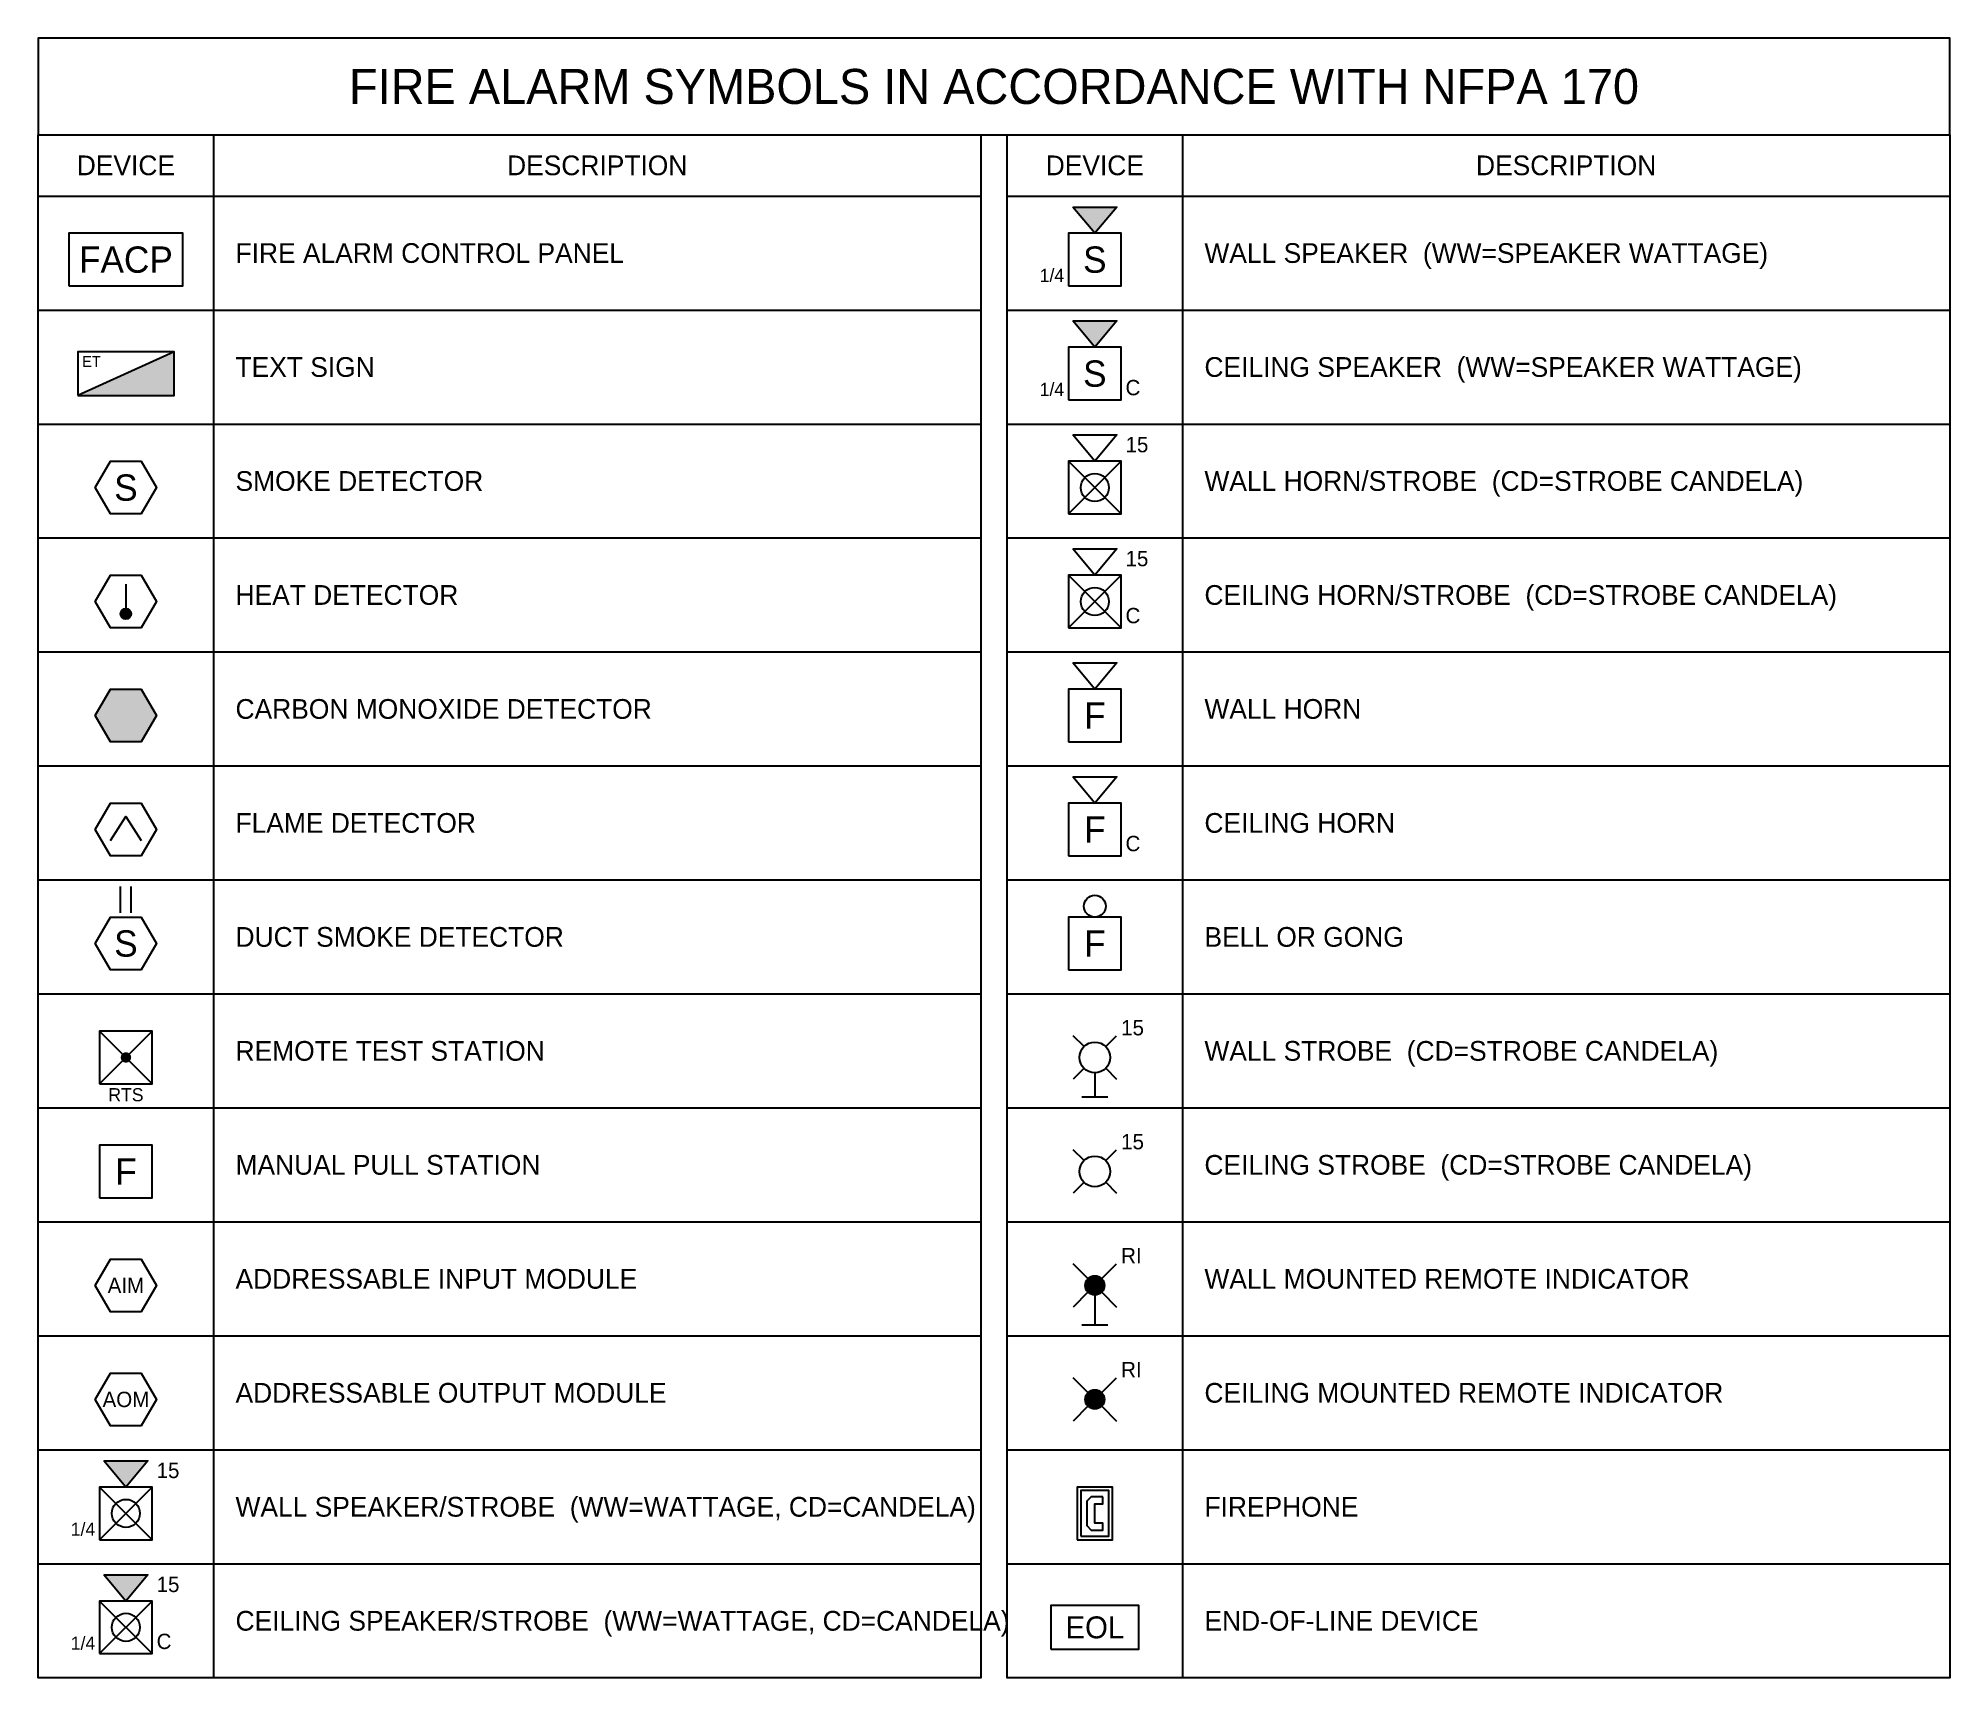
# Model space of a CAD drawing. Header units: inches. Extents: x 0 to 436, y -352 to 22.
import ezdxf
from ezdxf.enums import TextEntityAlignment as Align

# ---------------------------------------------------------------- set-up
doc = ezdxf.new("R2010")
doc.units = ezdxf.units.IN
for name, color, linetype in [('FA-DEVICES', 1, 'Continuous'), ('FA-LEGEND', 7, 'Continuous'), ('FA-LEGEND-TEXT', 7, 'Continuous')]:
    doc.layers.add(name, color=color, linetype=linetype)

# ---------------------------------------------------------------- blocks, each defined once
blk = doc.blocks.new('FA-FACP')
blk.add_lwpolyline([(-13, -6), (13, -6), (13, 6), (-13, 6)], close=True)
blk.add_text('FACP', height=6).set_placement((0, 0), align=Align.MIDDLE_CENTER)
blk = doc.blocks.new('FA-TEXT-SIGN')
blk.add_hatch(color=256).paths.add_polyline_path([(-11, -5), (11, -5), (11, 5)])
for points in [[(-11, -5), (11, -5), (11, 5), (-11, 5)], [(-11, -5), (11, -5), (11, 5)]]:
    blk.add_lwpolyline(points, close=True)
blk.add_text('ET', height=2.5).set_placement((-10, 4), align=Align.TOP_LEFT)
blk = doc.blocks.new('FA-SMOKE')
blk.add_lwpolyline([(-7, 0), (-3.5, 6), (3.5, 6), (7, 0), (3.5, -6), (-3.5, -6)], close=True)
blk.add_text('S', height=6).set_placement((0, 0), align=Align.MIDDLE_CENTER)
blk.add_attdef('ADDR', text='', height=3).set_placement((7.5, -6), align=Align.TOP_LEFT)
blk = doc.blocks.new('FA-HEAT')
h = blk.add_hatch(color=256)
edge = h.paths.add_edge_path()
edge.add_arc((0, -2.8), 1.2, 0, 360)
blk.add_line((0, 4), (0, -2))
blk.add_lwpolyline([(-7, 0), (-3.5, 6), (3.5, 6), (7, 0), (3.5, -6), (-3.5, -6)], close=True)
blk.add_circle((0, -2.8), 1.2)
blk.add_attdef('ADDR', text='', height=3).set_placement((7.5, -6), align=Align.TOP_LEFT)
blk = doc.blocks.new('FA-CO')
blk.add_hatch(color=256).paths.add_polyline_path([(-7, 0), (-3.5, 6), (3.5, 6), (7, 0), (3.5, -6), (-3.5, -6)])
blk.add_lwpolyline([(-7, 0), (-3.5, 6), (3.5, 6), (7, 0), (3.5, -6), (-3.5, -6)], close=True)
blk.add_attdef('ADDR', text='', height=3).set_placement((7.5, -6), align=Align.TOP_LEFT)
blk = doc.blocks.new('FA-FLAME')
blk.add_lwpolyline([(-7, 0), (-3.5, 6), (3.5, 6), (7, 0), (3.5, -6), (-3.5, -6)], close=True)
blk.add_lwpolyline([(-3.5, -2.5), (0, 3), (3.5, -2.5)])
blk.add_attdef('ADDR', text='', height=3).set_placement((7.5, -6), align=Align.TOP_LEFT)
blk = doc.blocks.new('FA-DUCT-SMOKE')
for p, q in [((-1.2, 7), (-1.2, 13)), ((1.2, 7), (1.2, 13))]:
    blk.add_line(p, q)
blk.add_lwpolyline([(-7, 0), (-3.5, 6), (3.5, 6), (7, 0), (3.5, -6), (-3.5, -6)], close=True)
blk.add_text('S', height=6).set_placement((0, 0), align=Align.MIDDLE_CENTER)
blk.add_attdef('ADDR', text='', height=3).set_placement((7.5, -6), align=Align.TOP_LEFT)
blk = doc.blocks.new('FA-RTS')
h = blk.add_hatch(color=256)
edge = h.paths.add_edge_path()
edge.add_arc((0, 0), 1.2, 0, 360)
for p, q in [((-6, -6), (6, 6)), ((-6, 6), (6, -6))]:
    blk.add_line(p, q)
blk.add_lwpolyline([(-6, -6), (6, -6), (6, 6), (-6, 6)], close=True)
blk.add_text('RTS', height=3).set_placement((0, -7), align=Align.TOP_CENTER)
blk = doc.blocks.new('FA-PULL')
blk.add_lwpolyline([(-6, -6), (6, -6), (6, 6), (-6, 6)], close=True)
blk.add_text('F', height=6).set_placement((0, 0), align=Align.MIDDLE_CENTER)
blk.add_attdef('ADDR', text='', height=3).set_placement((7.5, -6), align=Align.TOP_LEFT)
blk = doc.blocks.new('FA-AIM')
blk.add_lwpolyline([(-7, 0), (-3.5, 6), (3.5, 6), (7, 0), (3.5, -6), (-3.5, -6)], close=True)
blk.add_text('AIM', height=3.5).set_placement((0, 0), align=Align.MIDDLE_CENTER)
blk.add_attdef('ADDR', text='', height=3).set_placement((7.5, -6), align=Align.TOP_LEFT)
blk = doc.blocks.new('FA-AOM')
blk.add_lwpolyline([(-7, 0), (-3.5, 6), (3.5, 6), (7, 0), (3.5, -6), (-3.5, -6)], close=True)
blk.add_text('AOM', height=3.5).set_placement((0, 0), align=Align.MIDDLE_CENTER)
blk.add_attdef('ADDR', text='', height=3).set_placement((7.5, -6), align=Align.TOP_LEFT)
blk = doc.blocks.new('FA-SPK-STROBE-WALL')
blk.add_hatch(color=256).paths.add_polyline_path([(-5, 12), (5, 12), (0, 6)])
for p, q in [((-6, -6), (6, 6)), ((-6, 6), (6, -6))]:
    blk.add_line(p, q)
for points in [[(-5, 12), (5, 12), (0, 6)], [(-6, -6), (6, -6), (6, 6), (-6, 6)]]:
    blk.add_lwpolyline(points, close=True)
blk.add_circle((0, 0), 3.2)
blk.add_attdef('CD', text='', height=3.5).set_placement((7, 7), align=Align.BOTTOM_LEFT)
blk.add_attdef('WW', text='', height=3).set_placement((-7, -6), align=Align.BOTTOM_RIGHT)
blk = doc.blocks.new('FA-SPK-STROBE-CLG')
blk.add_hatch(color=256).paths.add_polyline_path([(-5, 12), (5, 12), (0, 6)])
for p, q in [((-6, -6), (6, 6)), ((-6, 6), (6, -6))]:
    blk.add_line(p, q)
for points in [[(-5, 12), (5, 12), (0, 6)], [(-6, -6), (6, -6), (6, 6), (-6, 6)]]:
    blk.add_lwpolyline(points, close=True)
blk.add_circle((0, 0), 3.2)
blk.add_text('C', height=3.5).set_placement((7, -6), align=Align.BOTTOM_LEFT)
blk.add_attdef('CD', text='', height=3.5).set_placement((7, 7), align=Align.BOTTOM_LEFT)
blk.add_attdef('WW', text='', height=3).set_placement((-7, -6), align=Align.BOTTOM_RIGHT)
blk = doc.blocks.new('FA-SPK-WALL')
blk.add_hatch(color=256).paths.add_polyline_path([(-5, 12), (5, 12), (0, 6)])
for points in [[(-5, 12), (5, 12), (0, 6)], [(-6, -6), (6, -6), (6, 6), (-6, 6)]]:
    blk.add_lwpolyline(points, close=True)
blk.add_text('S', height=6).set_placement((0, 0), align=Align.MIDDLE_CENTER)
blk.add_attdef('WW', text='', height=3).set_placement((-7, -6), align=Align.BOTTOM_RIGHT)
blk = doc.blocks.new('FA-SPK-CLG')
blk.add_hatch(color=256).paths.add_polyline_path([(-5, 12), (5, 12), (0, 6)])
for points in [[(-5, 12), (5, 12), (0, 6)], [(-6, -6), (6, -6), (6, 6), (-6, 6)]]:
    blk.add_lwpolyline(points, close=True)
blk.add_text('S', height=6).set_placement((0, 0), align=Align.MIDDLE_CENTER)
blk.add_text('C', height=3.5).set_placement((7, -6), align=Align.BOTTOM_LEFT)
blk.add_attdef('WW', text='', height=3).set_placement((-7, -6), align=Align.BOTTOM_RIGHT)
blk = doc.blocks.new('FA-HORN-STROBE-WALL')
for p, q in [((-6, -6), (6, 6)), ((-6, 6), (6, -6))]:
    blk.add_line(p, q)
for points in [[(-5, 12), (5, 12), (0, 6)], [(-6, -6), (6, -6), (6, 6), (-6, 6)]]:
    blk.add_lwpolyline(points, close=True)
blk.add_circle((0, 0), 3.2)
blk.add_attdef('CD', text='', height=3.5).set_placement((7, 7), align=Align.BOTTOM_LEFT)
blk = doc.blocks.new('FA-HORN-STROBE-CLG')
for p, q in [((-6, -6), (6, 6)), ((-6, 6), (6, -6))]:
    blk.add_line(p, q)
for points in [[(-5, 12), (5, 12), (0, 6)], [(-6, -6), (6, -6), (6, 6), (-6, 6)]]:
    blk.add_lwpolyline(points, close=True)
blk.add_circle((0, 0), 3.2)
blk.add_text('C', height=3.5).set_placement((7, -6), align=Align.BOTTOM_LEFT)
blk.add_attdef('CD', text='', height=3.5).set_placement((7, 7), align=Align.BOTTOM_LEFT)
blk = doc.blocks.new('FA-HORN-WALL')
for points in [[(-5, 12), (5, 12), (0, 6)], [(-6, -6), (6, -6), (6, 6), (-6, 6)]]:
    blk.add_lwpolyline(points, close=True)
blk.add_text('F', height=6).set_placement((0, 0), align=Align.MIDDLE_CENTER)
blk = doc.blocks.new('FA-HORN-CLG')
for points in [[(-5, 12), (5, 12), (0, 6)], [(-6, -6), (6, -6), (6, 6), (-6, 6)]]:
    blk.add_lwpolyline(points, close=True)
blk.add_text('F', height=6).set_placement((0, 0), align=Align.MIDDLE_CENTER)
blk.add_text('C', height=3.5).set_placement((7, -6), align=Align.BOTTOM_LEFT)
blk = doc.blocks.new('FA-BELL')
blk.add_lwpolyline([(-6, -6), (6, -6), (6, 6), (-6, 6)], close=True)
blk.add_circle((0, 8.5), 2.5)
blk.add_text('F', height=6).set_placement((0, 0), align=Align.MIDDLE_CENTER)
blk = doc.blocks.new('FA-STROBE-WALL')
for p, q in [((-2.47, 2.47), (-4.95, 4.95)), ((2.47, 2.47), (4.95, 4.95)), ((-2.47, -2.47), (-4.95, -4.95)), ((0, -3.5), (0, -9)), ((2.47, -2.47), (4.95, -4.95)), ((-3, -9), (3, -9))]:
    blk.add_line(p, q)
blk.add_circle((0, 0), 3.5)
blk.add_attdef('CD', text='', height=3.5).set_placement((6, 4), align=Align.BOTTOM_LEFT)
blk = doc.blocks.new('FA-STROBE-CLG')
for p, q in [((-2.47, 2.47), (-4.95, 4.95)), ((2.47, 2.47), (4.95, 4.95)), ((-2.47, -2.47), (-4.95, -4.95)), ((2.47, -2.47), (4.95, -4.95))]:
    blk.add_line(p, q)
blk.add_circle((0, 0), 3.5)
blk.add_attdef('CD', text='', height=3.5).set_placement((6, 4), align=Align.BOTTOM_LEFT)
blk = doc.blocks.new('FA-RI-WALL')
h = blk.add_hatch(color=256)
edge = h.paths.add_edge_path()
edge.add_arc((0, 0), 2.2, 0, 360)
for p, q in [((-1.56, 1.56), (-4.95, 4.95)), ((1.56, 1.56), (4.95, 4.95)), ((-1.56, -1.56), (-4.95, -4.95)), ((0, -2.2), (0, -9)), ((1.56, -1.56), (4.95, -4.95)), ((-3, -9), (3, -9))]:
    blk.add_line(p, q)
blk.add_circle((0, 0), 2.2)
blk.add_text('RI', height=3.5).set_placement((6, 4), align=Align.BOTTOM_LEFT)
blk = doc.blocks.new('FA-RI-CLG')
h = blk.add_hatch(color=256)
edge = h.paths.add_edge_path()
edge.add_arc((0, 0), 2.2, 0, 360)
for p, q in [((-1.56, 1.56), (-4.95, 4.95)), ((1.56, 1.56), (4.95, 4.95)), ((-1.56, -1.56), (-4.95, -4.95)), ((1.56, -1.56), (4.95, -4.95))]:
    blk.add_line(p, q)
blk.add_circle((0, 0), 2.2)
blk.add_text('RI', height=3.5).set_placement((6, 4), align=Align.BOTTOM_LEFT)
blk = doc.blocks.new('FA-FIREPHONE')
for points in [[(-4, -6), (4, -6), (4, 6), (-4, 6)], [(-3.2, -5.2), (3.2, -5.2), (3.2, 5.2), (-3.2, 5.2)], [(1.8, 3.8), (-0.8, 3.8), (-1.8, 2.8), (-1.8, -2.8), (-0.8, -3.8), (1.8, -3.8), (1.8, -2.2), (0, -2.2), (0, 2.2), (1.8, 2.2)]]:
    blk.add_lwpolyline(points, close=True)
blk = doc.blocks.new('FA-EOL')
blk.add_lwpolyline([(-10, -5), (10, -5), (10, 5), (-10, 5)], close=True)
blk.add_text('EOL', height=5).set_placement((0, 0), align=Align.MIDDLE_CENTER)

msp = doc.modelspace()

# ---------------------------------------------------------------- linework, layer by layer
at = {"layer": 'FA-LEGEND'}
for p, q in [((40, 0), (40, -352)), ((261, 0), (261, -352)), ((0, -14), (215, -14)), ((221, -14), (436, -14)), ((0, -40), (215, -40)), ((221, -40), (436, -40)), ((0, -66), (215, -66)), ((221, -66), (436, -66)), ((0, -92), (215, -92)), ((221, -92), (436, -92)), ((0, -118), (215, -118)), ((221, -118), (436, -118)), ((0, -144), (215, -144)), ((221, -144), (436, -144)), ((0, -170), (215, -170)), ((221, -170), (436, -170)), ((0, -196), (215, -196)), ((221, -196), (436, -196)), ((0, -222), (215, -222)), ((221, -222), (436, -222)), ((0, -248), (215, -248)), ((221, -248), (436, -248)), ((0, -274), (215, -274)), ((221, -274), (436, -274)), ((0, -300), (215, -300)), ((221, -300), (436, -300)), ((0, -326), (215, -326)), ((221, -326), (436, -326))]:
    msp.add_line(p, q, dxfattribs=at)
for points in [[(0, 0), (436, 0), (436, 22), (0, 22)], [(0, 0), (215, 0), (215, -352), (0, -352)], [(221, 0), (436, 0), (436, -352), (221, -352)]]:
    msp.add_lwpolyline(points, close=True, dxfattribs=at)

# ---------------------------------------------------------------- block references
at = {"layer": 'FA-DEVICES'}
for name, p, values in [('FA-SPK-WALL', (241, -28.5), {'WW': '1/4'}), ('FA-SPK-CLG', (241, -54.5), {'WW': '1/4'}), ('FA-HORN-STROBE-WALL', (241, -80.5), {'CD': '15'}), ('FA-HORN-STROBE-CLG', (241, -106.5), {'CD': '15'}), ('FA-STROBE-WALL', (241, -210.5), {'CD': '15'}), ('FA-STROBE-CLG', (241, -236.5), {'CD': '15'}), ('FA-SPK-STROBE-WALL', (20, -314.5), {'CD': '15', 'WW': '1/4'}), ('FA-SPK-STROBE-CLG', (20, -340.5), {'CD': '15', 'WW': '1/4'})]:
    msp.add_blockref(name, p, dxfattribs=at).add_auto_attribs(values)
for name, p in [('FA-FACP', (20, -28.5)), ('FA-TEXT-SIGN', (20, -54.5)), ('FA-SMOKE', (20, -80.5)), ('FA-HEAT', (20, -106.5)), ('FA-HORN-WALL', (241, -132.5)), ('FA-CO', (20, -132.5)), ('FA-HORN-CLG', (241, -158.5)), ('FA-FLAME', (20, -158.5)), ('FA-DUCT-SMOKE', (20, -184.5)), ('FA-BELL', (241, -184.5)), ('FA-RTS', (20, -210.5)), ('FA-PULL', (20, -236.5)), ('FA-AIM', (20, -262.5)), ('FA-RI-WALL', (241, -262.5)), ('FA-AOM', (20, -288.5)), ('FA-RI-CLG', (241, -288.5)), ('FA-FIREPHONE', (241, -314.5)), ('FA-EOL', (241, -340.5))]:
    msp.add_blockref(name, p, dxfattribs=at)

# ---------------------------------------------------------------- texts
at = {"layer": 'FA-LEGEND-TEXT'}
for s, height, p in [('FIRE ALARM SYMBOLS IN ACCORDANCE WITH NFPA 170', 8, (218, 11)), ('DEVICE', 4.5, (20, -7)), ('DESCRIPTION', 4.5, (127.5, -7)), ('DEVICE', 4.5, (241, -7)), ('DESCRIPTION', 4.5, (348.5, -7))]:
    msp.add_text(s, height=height, dxfattribs=at).set_placement(p, align=Align.MIDDLE_CENTER)
for s, p in [('FIRE ALARM CONTROL PANEL', (45, -27)), ('WALL SPEAKER  (WW=SPEAKER WATTAGE)', (266, -27)), ('TEXT SIGN', (45, -53)), ('CEILING SPEAKER  (WW=SPEAKER WATTAGE)', (266, -53)), ('SMOKE DETECTOR', (45, -79)), ('WALL HORN/STROBE  (CD=STROBE CANDELA)', (266, -79)), ('HEAT DETECTOR', (45, -105)), ('CEILING HORN/STROBE  (CD=STROBE CANDELA)', (266, -105)), ('CARBON MONOXIDE DETECTOR', (45, -131)), ('WALL HORN', (266, -131)), ('FLAME DETECTOR', (45, -157)), ('CEILING HORN', (266, -157)), ('DUCT SMOKE DETECTOR', (45, -183)), ('BELL OR GONG', (266, -183)), ('REMOTE TEST STATION', (45, -209)), ('WALL STROBE  (CD=STROBE CANDELA)', (266, -209)), ('MANUAL PULL STATION', (45, -235)), ('CEILING STROBE  (CD=STROBE CANDELA)', (266, -235)), ('ADDRESSABLE INPUT MODULE', (45, -261)), ('WALL MOUNTED REMOTE INDICATOR', (266, -261)), ('ADDRESSABLE OUTPUT MODULE', (45, -287)), ('CEILING MOUNTED REMOTE INDICATOR', (266, -287)), ('WALL SPEAKER/STROBE  (WW=WATTAGE, CD=CANDELA)', (45, -313)), ('FIREPHONE', (266, -313)), ('CEILING SPEAKER/STROBE  (WW=WATTAGE, CD=CANDELA)', (45, -339)), ('END-OF-LINE DEVICE', (266, -339))]:
    msp.add_text(s, height=4.5, dxfattribs=at).set_placement(p, align=Align.MIDDLE_LEFT)

doc.saveas('drawing.dxf')
